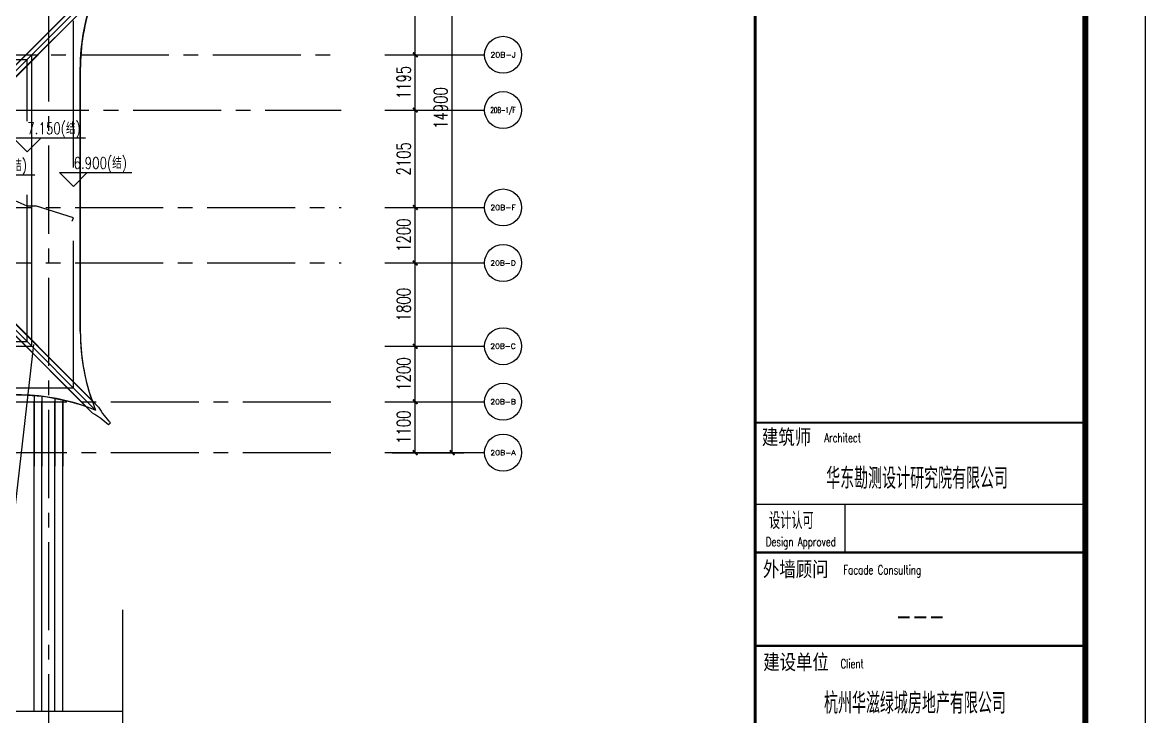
# Model space of a CAD drawing. Extents: x 296441 to 853063, y 459050 to 1117990.
# Drawn here: x 667537 to 691829, y 561324 to 576326 of the extents above; entities that cross this region are included whole.
import ezdxf
from ezdxf.enums import TextEntityAlignment as Align

# ---------------------------------------------------------------- set-up
doc = ezdxf.new("R2010")
doc.units = 0
doc.header["$LTSCALE"] = 1000
for name, pattern in [('14-GRID$0$CENTER2', [28.575, 19.05, -3.175, 3.175, -3.175]), ('E4-FL03$0$HIDDEN', [0.375, 0.25, -0.125]), ('E4-FL03$0$HIDDEN2', [4.7625, 3.175, -1.5875])]:
    doc.linetypes.add(name, pattern=pattern)
for name, color, linetype in [('0-COL-H1', 170, 'Continuous'), ('14-GRID$0$G-GRID', 9, '14-GRID$0$CENTER2'), ('20-PLAN-FL01-P$0$A-ANNO-SYMB-BUBL', 74, 'Continuous'), ('20-PLAN-FL03-P$0$A-HOLE', 211, 'Continuous'), ('A-ROOF', 2, 'Continuous'), ('AXIS', 3, 'Continuous'), ('AXIS_TEXT', 7, 'Continuous'), ('D-PLAN-ROOF$0$A-ROOF', 2, 'Continuous'), ('E4-FL03$0$A-ROOF', 2, 'Continuous'), ('E4-FL03$0$A-SLAB-OTLN', 144, 'E4-FL03$0$HIDDEN'), ('E4-FL03$0$AUDIT_I_171201172723-2', 140, 'Continuous'), ('E4-TEXT-FL03-MI$0$A-ANNO-LEVL', 3, 'Continuous'), ('E4-TEXT-FL03-MI$0$A-ANNO-LEVL-TEXT', 255, 'Continuous'), ('G-GRID-IDEN', 4, 'Continuous'), ('G-GRID-TEXT', 33, 'Continuous'), ('PUB_DIM', 3, 'Continuous'), ('ZT1_通用--图框---PM、LM、DY、JD', 150, 'Continuous')]:
    doc.layers.add(name, color=color, linetype=linetype)
doc.layers.add('E4-FL03$0$A-ANNO-NPLT', color=215, linetype='Continuous', plot=False)
doc.layers.add('E4-FL03$0$AUDIT_I_171201172723-10', color=215, linetype='Continuous', plot=False)
doc.styles.add('_TCH_AXIS', font='COMPLEX', dxfattribs={"bigfont": 'GBCBIG'})
doc.styles.add('_TCH_DIM_T3', font='SIMPLEX', dxfattribs={"width": 0.705882, "bigfont": 'GBCBIG'})
doc.styles.add('E4-TEXT-FL03-MI$0$GOA_01_thin_0.75', font='romans.shx', dxfattribs={"width": 0.75, "bigfont": 'hzdx.shx'})
doc.styles.add('GOA_04_COMPLEX_1.00', font='complex.shx')
doc.styles.add('ZT_图框1', font='ROMANS', dxfattribs={"width": 0.8, "bigfont": 'CHINESE'})
doc.styles.add('ZT_图框2', font='', dxfattribs={"width": 0.8})
doc.styles.get('ZT_图框2').set_extended_font_data('NSimSun')
doc.dimstyles.new('_TCH_ARCH&&100', dxfattribs={"dimtxt": 297.5, "dimasz": 100, "dimexe": 250, "dimexo": 300, "dimgap": 100, "dimtad": 1, "dimdec": 0, "dimzin": 0, "dimdsep": 46, "dimtxsty": '_TCH_DIM_T3', "dimblk": 'ARCHTICK', "dimcen": 0.09, "dimclrt": 7, "dimazin": 2, "dimtfac": 1, "dimtdec": 0, "dimtix": 1, "dimtmove": 2, "dimatfit": 3, "dimfxl": 0, "dimtolj": 1, "dimtzin": 0, "dimarcsym": 0})

# ---------------------------------------------------------------- blocks, each defined once
blk = doc.blocks.new('_AXISO')
at = {"layer": 'G-GRID-IDEN'}
blk.add_circle((0, 0), 0.5, dxfattribs=at)
at = {"layer": 'G-GRID-TEXT', "style": 'GOA_04_COMPLEX_1.00', "width": 1.041667}
blk.add_attdef('A', text='', height=0.56, dxfattribs=at).set_placement((-0.25, -0.28), (0.25, -0.28), align=Align.FIT)
blk = doc.blocks.new('_ArchTick')
at = {"color": 0, "linetype": 'ByBlock', "const_width": 0.4}
blk.add_lwpolyline([(-0.5, -0.5), (0.5, 0.5)], dxfattribs=at)
blk = doc.blocks.new('*D221')
at = {"layer": 'Defpoints', "color": 0, "transparency": 16777216}
for p in [(675233, 581927), (676833, 581927), (675233, 567027)]:
    blk.add_point(p, dxfattribs=at)
at = {"layer": 'PUB_DIM', "color": 0, "lineweight": -2, "transparency": 16777216}
for p, q in [((675533, 581927), (677083, 581927)), ((676833, 567027), (676833, 581927)), ((675533, 567027), (677083, 567027))]:
    blk.add_line(p, q, dxfattribs=at)
at = {"layer": 'PUB_DIM', "color": 0, "lineweight": -2, "transparency": 16777216, "xscale": 100, "yscale": 100, "zscale": 100}
for p, rotation in [((676833, 581927), 90), ((676833, 567027), 270)]:
    blk.add_blockref('_ArchTick', p, dxfattribs=dict(at, rotation=rotation))
at = {"layer": 'PUB_DIM', "color": 7, "transparency": 16777216, "insert": (676584, 574477), "char_height": 297.5, "attachment_point": 5, "rotation": 90, "style": '_TCH_DIM_T3'}
blk.add_mtext('\\A1;14900', dxfattribs=at)
blk = doc.blocks.new('*D224')
at = {"layer": 'Defpoints', "color": 0, "transparency": 16777216}
for p in [(675372, 579827), (676033, 579827), (675372, 575627)]:
    blk.add_point(p, dxfattribs=at)
at = {"layer": 'PUB_DIM', "color": 0, "lineweight": -2, "transparency": 16777216}
for p, q in [((675672, 579827), (676283, 579827)), ((676033, 575627), (676033, 579827)), ((675672, 575627), (676283, 575627))]:
    blk.add_line(p, q, dxfattribs=at)
at = {"layer": 'PUB_DIM', "color": 0, "lineweight": -2, "transparency": 16777216, "xscale": 100, "yscale": 100, "zscale": 100}
for p, rotation in [((676033, 579827), 90), ((676033, 575627), 270)]:
    blk.add_blockref('_ArchTick', p, dxfattribs=dict(at, rotation=rotation))
at = {"layer": 'PUB_DIM', "color": 7, "transparency": 16777216, "insert": (675784, 577727), "char_height": 297.5, "attachment_point": 5, "rotation": 90, "style": '_TCH_DIM_T3'}
blk.add_mtext('\\A1;4200', dxfattribs=at)
blk = doc.blocks.new('*D225')
at = {"layer": 'Defpoints', "color": 0, "transparency": 16777216}
for p in [(675372, 575627), (676033, 575627), (675372, 574432)]:
    blk.add_point(p, dxfattribs=at)
at = {"layer": 'PUB_DIM', "color": 0, "lineweight": -2, "transparency": 16777216}
for p, q in [((675672, 575627), (676283, 575627)), ((676033, 574432), (676033, 575627)), ((675672, 574432), (676283, 574432))]:
    blk.add_line(p, q, dxfattribs=at)
at = {"layer": 'PUB_DIM', "color": 0, "lineweight": -2, "transparency": 16777216, "xscale": 100, "yscale": 100, "zscale": 100}
for p, rotation in [((676033, 575627), 90), ((676033, 574432), 270)]:
    blk.add_blockref('_ArchTick', p, dxfattribs=dict(at, rotation=rotation))
at = {"layer": 'PUB_DIM', "color": 7, "transparency": 16777216, "insert": (675784, 575029), "char_height": 297.5, "attachment_point": 5, "rotation": 90, "style": '_TCH_DIM_T3'}
blk.add_mtext('\\A1;1195', dxfattribs=at)
blk = doc.blocks.new('*D226')
at = {"layer": 'Defpoints', "color": 0, "transparency": 16777216}
for p in [(675372, 574432), (676033, 574432), (675372, 572327)]:
    blk.add_point(p, dxfattribs=at)
at = {"layer": 'PUB_DIM', "color": 0, "lineweight": -2, "transparency": 16777216}
for p, q in [((675672, 574432), (676283, 574432)), ((676033, 572327), (676033, 574432)), ((675672, 572327), (676283, 572327))]:
    blk.add_line(p, q, dxfattribs=at)
at = {"layer": 'PUB_DIM', "color": 0, "lineweight": -2, "transparency": 16777216, "xscale": 100, "yscale": 100, "zscale": 100}
for p, rotation in [((676033, 574432), 90), ((676033, 572327), 270)]:
    blk.add_blockref('_ArchTick', p, dxfattribs=dict(at, rotation=rotation))
at = {"layer": 'PUB_DIM', "color": 7, "transparency": 16777216, "insert": (675784, 573379), "char_height": 297.5, "attachment_point": 5, "rotation": 90, "style": '_TCH_DIM_T3'}
blk.add_mtext('\\A1;2105', dxfattribs=at)
blk = doc.blocks.new('*D227')
at = {"layer": 'Defpoints', "color": 0, "transparency": 16777216}
for p in [(675372, 572327), (676033, 572327), (675372, 571127)]:
    blk.add_point(p, dxfattribs=at)
at = {"layer": 'PUB_DIM', "color": 0, "lineweight": -2, "transparency": 16777216}
for p, q in [((675672, 572327), (676283, 572327)), ((676033, 571127), (676033, 572327)), ((675672, 571127), (676283, 571127))]:
    blk.add_line(p, q, dxfattribs=at)
at = {"layer": 'PUB_DIM', "color": 0, "lineweight": -2, "transparency": 16777216, "xscale": 100, "yscale": 100, "zscale": 100}
for p, rotation in [((676033, 572327), 90), ((676033, 571127), 270)]:
    blk.add_blockref('_ArchTick', p, dxfattribs=dict(at, rotation=rotation))
at = {"layer": 'PUB_DIM', "color": 7, "transparency": 16777216, "insert": (675784, 571727), "char_height": 297.5, "attachment_point": 5, "rotation": 90, "style": '_TCH_DIM_T3'}
blk.add_mtext('\\A1;1200', dxfattribs=at)
blk = doc.blocks.new('*D228')
at = {"layer": 'Defpoints', "color": 0, "transparency": 16777216}
for p in [(675372, 571127), (676033, 571127), (675372, 569327)]:
    blk.add_point(p, dxfattribs=at)
at = {"layer": 'PUB_DIM', "color": 0, "lineweight": -2, "transparency": 16777216}
for p, q in [((675672, 571127), (676283, 571127)), ((676033, 569327), (676033, 571127)), ((675672, 569327), (676283, 569327))]:
    blk.add_line(p, q, dxfattribs=at)
at = {"layer": 'PUB_DIM', "color": 0, "lineweight": -2, "transparency": 16777216, "xscale": 100, "yscale": 100, "zscale": 100}
for p, rotation in [((676033, 571127), 90), ((676033, 569327), 270)]:
    blk.add_blockref('_ArchTick', p, dxfattribs=dict(at, rotation=rotation))
at = {"layer": 'PUB_DIM', "color": 7, "transparency": 16777216, "insert": (675784, 570227), "char_height": 297.5, "attachment_point": 5, "rotation": 90, "style": '_TCH_DIM_T3'}
blk.add_mtext('\\A1;1800', dxfattribs=at)
blk = doc.blocks.new('*D229')
at = {"layer": 'Defpoints', "color": 0, "transparency": 16777216}
for p in [(675372, 569327), (676033, 569327), (675372, 568127)]:
    blk.add_point(p, dxfattribs=at)
at = {"layer": 'PUB_DIM', "color": 0, "lineweight": -2, "transparency": 16777216}
for p, q in [((675672, 569327), (676283, 569327)), ((676033, 568127), (676033, 569327)), ((675672, 568127), (676283, 568127))]:
    blk.add_line(p, q, dxfattribs=at)
at = {"layer": 'PUB_DIM', "color": 0, "lineweight": -2, "transparency": 16777216, "xscale": 100, "yscale": 100, "zscale": 100}
for p, rotation in [((676033, 569327), 90), ((676033, 568127), 270)]:
    blk.add_blockref('_ArchTick', p, dxfattribs=dict(at, rotation=rotation))
at = {"layer": 'PUB_DIM', "color": 7, "transparency": 16777216, "insert": (675784, 568727), "char_height": 297.5, "attachment_point": 5, "rotation": 90, "style": '_TCH_DIM_T3'}
blk.add_mtext('\\A1;1200', dxfattribs=at)
blk = doc.blocks.new('*D230')
at = {"layer": 'Defpoints', "color": 0, "transparency": 16777216}
for p in [(675372, 568127), (676033, 568127), (675372, 567027)]:
    blk.add_point(p, dxfattribs=at)
at = {"layer": 'PUB_DIM', "color": 0, "lineweight": -2, "transparency": 16777216}
for p, q in [((675672, 568127), (676283, 568127)), ((676033, 567027), (676033, 568127)), ((675672, 567027), (676283, 567027))]:
    blk.add_line(p, q, dxfattribs=at)
at = {"layer": 'PUB_DIM', "color": 0, "lineweight": -2, "transparency": 16777216, "xscale": 100, "yscale": 100, "zscale": 100}
for p, rotation in [((676033, 568127), 90), ((676033, 567027), 270)]:
    blk.add_blockref('_ArchTick', p, dxfattribs=dict(at, rotation=rotation))
at = {"layer": 'PUB_DIM', "color": 7, "transparency": 16777216, "insert": (675784, 567577), "char_height": 297.5, "attachment_point": 5, "rotation": 90, "style": '_TCH_DIM_T3'}
blk.add_mtext('\\A1;1100', dxfattribs=at)
blk = doc.blocks.new('E4-FL03$0$sxdh')
at = {"layer": 'E4-FL03$0$A-ROOF'}
for p, q in [((-1509, 1551), (-1551, 1509)), ((690, -563), (-1166, 1294)), ((510, -637), (-1294, 1166)), ((-1153, 1026), (-1294, 1166))]:
    blk.add_line(p, q, dxfattribs=at)
for points in [[(470, 900, -0.096161), (-1230, 1230)], [(-900, -470), (-900, -470, 0.096161), (-1230, 1230)]]:
    blk.add_lwpolyline(points, format="xyb", dxfattribs=at)
for centre, start, end in [((-3185, 12), 31.4017, 42.4994), ((-12, 3185), 227.5006, 238.5983)]:
    blk.add_arc(centre, 2216, start, end, dxfattribs=at)
at = {"layer": 'E4-FL03$0$A-SLAB-OTLN', "linetype": 'E4-FL03$0$HIDDEN2'}
blk.add_line((480, -480), (-1230, 1230), dxfattribs=at)
blk = doc.blocks.new('ERTGVVV')
at = {"layer": 'E4-FL03$0$A-ANNO-NPLT'}
blk.add_lwpolyline([(1774051, 680697), (1774026, 680773), (1774826, 681023), (1775026, 681023), (1776006, 681453), (1776006, 681523)], dxfattribs=at)
at = {"layer": 'E4-FL03$0$A-ROOF'}
for p, q in [((1774538, 684809), (1776093, 683254)), ((1774471, 684621), (1775966, 683126)), ((1773876, 678314), (1773876, 683974)), ((1774471, 677667), (1775966, 679161)), ((1774538, 677478), (1776093, 679034))]:
    blk.add_line(p, q, dxfattribs=at)
for points in [[(1775316, 685344), (1775246, 685344, -0.084077), (1773750, 685597), (1776093, 683254), (1777286, 683254), (1777286, 683374), (1775316, 685344)], [(1773622, 676818), (1775966, 679161), (1775966, 683126), (1773622, 685470, -0.084077), (1773876, 683974), (1773876, 678314, -0.084079), (1773622, 676818, -5.904737)], [(1780426, 678464), (1780426, 679034), (1776093, 679034), (1773750, 676690, -0.084077), (1775246, 676944), (1780426, 676944)]]:
    blk.add_lwpolyline(points, format="xyb", dxfattribs=at)
at = {"layer": 'E4-FL03$0$A-SLAB-OTLN', "linetype": 'E4-FL03$0$HIDDEN2'}
for p, q in [((1774026, 677094), (1774026, 685194)), ((1776006, 683214), (1774776, 684444)), ((1775026, 678094), (1775026, 684194)), ((1776466, 684194), (1775026, 684194)), ((1776006, 679074), (1774926, 677994)), ((1780426, 678094), (1775026, 678094)), ((1780426, 677094), (1774026, 677094))]:
    blk.add_line(p, q, dxfattribs=at)
at = {"layer": 'E4-FL03$0$AUDIT_I_171201172723-10'}
for p, q in [((1774926, 677994), (1774926, 684294)), ((1776366, 684294), (1774926, 684294)), ((1780426, 677994), (1774926, 677994))]:
    blk.add_line(p, q, dxfattribs=at)
at = {"layer": 'E4-FL03$0$A-ROOF'}
blk.add_blockref('E4-FL03$0$sxdh', (1774776, 684444), dxfattribs=at)
at = {"layer": 'E4-FL03$0$A-ROOF', "extrusion": (0, 0, -1), "zscale": -1, "rotation": 180}
blk.add_blockref('E4-FL03$0$sxdh', (-1774776, 677844), dxfattribs=at)
blk = doc.blocks.new('TTTTT')
at = {"layer": 'D-PLAN-ROOF$0$A-ROOF', "color": 8}
for p, q in [((1620514, 571012), (1620514, 577712)), ((1620684, 571012), (1620684, 577712)), ((1620964, 571012), (1620964, 577712)), ((1621134, 571012), (1621134, 577712)), ((1550573, 571012), (1622435, 571012))]:
    blk.add_line(p, q, dxfattribs=at)
blk = doc.blocks.new('GWE2')
at = {"layer": 'E4-TEXT-FL03-MI$0$A-ANNO-LEVL'}
for points in [[(915537, -625552), (915237, -625852), (914937, -625552), (916503, -625552)], [(914437, -626350), (914137, -626650), (913837, -626350), (915403, -626350)], [(916537, -626300), (916237, -626600), (915937, -626300), (917503, -626300)]]:
    blk.add_lwpolyline(points, dxfattribs=at)
at = {"layer": 'E4-TEXT-FL03-MI$0$A-ANNO-LEVL-TEXT', "style": 'E4-TEXT-FL03-MI$0$GOA_01_thin_0.75', "width": 0.75}
for s, p in [('7.150(结)', (915241, -625471)), ('7.900(结)', (914079, -626270)), ('6.900(结)', (916241, -626220))]:
    blk.add_text(s, height=250, dxfattribs=at).set_placement(p)
blk = doc.blocks.new('ZT_A1标准图框')
for p, q in [((776.24, -365.96), (831.18, -365.96)), ((790.94, -365.96), (790.94, -374))]:
    blk.add_line(p, q)
blk.add_lwpolyline([(0, -594), (841, -594), (841, 0), (0, 0)], close=True)
at = {"const_width": 1}
blk.add_lwpolyline([(25, -584), (831, -584), (831, -10), (25, -10)], close=True, dxfattribs=at)
for points, const_width in [([(776.05, -10), (776.05, -584)], 0.5), ([(776.05, -352.41), (831, -352.41)], 0.35), ([(776.24, -374), (831.18, -374)], 0.35), ([(776.05, -389.53), (831, -389.53)], 0.35)]:
    blk.add_lwpolyline(points, dxfattribs=dict(const_width=const_width))
for s, height, style, width, p in [('建筑师', 2.5, 'ZT_图框2', 0.8, (781.26, -356.06)), ('Architect', 1.5, 'ZT_图框1', 0.7, (790.6, -355.68)), ('设计认可', 2.8, 'ZT_图框1', 0.7, (782.07, -370.12)), ('Design Approved', 1.5, 'ZT_图框1', 0.7, (783.65, -372.97)), ('外墙顾问', 2.5, 'ZT_图框2', 0.8, (782.8, -378.02)), ('Facade Consulting', 1.5, 'ZT_图框1', 0.7, (797.19, -377.64)), ('建设单位', 2.5, 'ZT_图框2', 0.8, (782.85, -393.47)), ('Client', 1.5, 'ZT_图框1', 0.7, (792.19, -393.25))]:
    blk.add_text(s, height=height, dxfattribs=dict(style=style, width=width)).set_placement(p, align=Align.CENTER)
at = {"color": 190, "style": 'ZT_图框1', "width": 0.7}
for s, p in [('华东勘测设计研究院有限公司', (802.99, -361.48)), ('杭州华滋绿城房地产有限公司 ', (803.47, -398.88))]:
    blk.add_text(s, height=3.5, dxfattribs=at).set_placement(p, align=Align.MIDDLE)
at = {"style": 'ZT_图框1', "width": 0.7}
blk.add_text('---', height=3.5, dxfattribs=at).set_placement((803.53, -384.51), align=Align.MIDDLE)
at = {"color": 70, "ltscale": 0.3, "style": 'ZT_图框1', "flags": 8}
for tag, width, p in [('子项名称', 0.65, (803.53, -431.64)), ('图名', 0.8, (803.53, -450.79))]:
    blk.add_attdef(tag, text='', height=3.5, dxfattribs=dict(at, width=width)).set_placement(p, align=Align.MIDDLE)
at = {"color": 70, "style": 'ZT_图框1', "width": 0.7, "flags": 8}
for tag, p in [('比例', (823.26, -510.32)), ('版本', (823.22, -517.8)), ('图号', (809.52, -525.31))]:
    blk.add_attdef(tag, text='', height=2.8, dxfattribs=at).set_placement(p, align=Align.MIDDLE)

msp = doc.modelspace()

# ---------------------------------------------------------------- linework, layer by layer
at = {"layer": '14-GRID$0$G-GRID', "color": 8, "ltscale": 0.1}
for p, q in [((668098.5, 590811), (668098.5, 558052.5)), ((620218.5, 575627.2), (674432.5, 575627.2)), ((658498.5, 574431.7), (674432.5, 574431.7)), ((620098.5, 572327.2), (674432.5, 572327.2)), ((620098.5, 571127.2), (674432.5, 571127.2)), ((595151, 568127.2), (674432.5, 568127.2)), ((595151, 567027.2), (674432.5, 567027.2))]:
    msp.add_line(p, q, dxfattribs=at)
at = {"layer": '20-PLAN-FL01-P$0$A-ANNO-SYMB-BUBL', "extrusion": (2.39665e-05, -8.85548e-15, 1)}
msp.add_line((669709.3, 561114, 0), (669709.3, 563627.5, 0), dxfattribs=at)
at = {"layer": '20-PLAN-FL03-P$0$A-HOLE'}
msp.add_line((667010.3, 562672.3), (667785.4, 569362.4), dxfattribs=at)
at = {"layer": 'AXIS'}
for p, q in [((675371.6, 575627.2), (677532.5, 575627.2)), ((675371.6, 574431.7), (677532.5, 574431.7)), ((675371.6, 572327.2), (677532.5, 572327.2)), ((675371.6, 571127.2), (677532.5, 571127.2)), ((675371.6, 569327.2), (677532.5, 569327.2)), ((675371.6, 568127.2), (677532.5, 568127.2)), ((675371.6, 567027.2), (677532.5, 567027.2))]:
    msp.add_line(p, q, dxfattribs=at)
at = {"layer": 'E4-FL03$0$AUDIT_I_171201172723-2'}
for p, q in [((667788.5, 568245), (667788.5, 566737.2)), ((667958.5, 568245), (667958.5, 566737.2)), ((668238.5, 568202.6), (668238.5, 566737.2)), ((668408.5, 568168.1), (668408.5, 566737.2))]:
    msp.add_line(p, q, dxfattribs=at)

# ---------------------------------------------------------------- block references
at = {"layer": '0-COL-H1', "color": 130, "xscale": -1}
msp.add_blockref('ERTGVVV', (2442664.3, -108666.4), dxfattribs=at)
at = {"layer": 'A-ROOF'}
msp.add_blockref('TTTTT', (-952725.6, -9574.8), dxfattribs=at)
at = {"layer": 'AXIS'}
ref = msp.add_blockref('_AXISO', (677932.5, 575627.2), dxfattribs=dict(at, xscale=800, yscale=800, zscale=800))
ref.add_attrib('A', '20B-J', dxfattribs={"layer": 'AXIS_TEXT', "height": 116.2, "style": '_TCH_AXIS'}).set_placement((677658.6, 575569.1), (678206.4, 575569.1), align=Align.FIT)
ref = msp.add_blockref('_AXISO', (677932.5, 574431.7), dxfattribs=dict(at, xscale=800, yscale=800, zscale=800))
ref.add_attrib('A', '20B-1/F', dxfattribs={"layer": 'AXIS_TEXT', "height": 123.94, "style": '_TCH_AXIS', "width": 0.65625}).set_placement((677659.5, 574369.8), (678205.6, 574369.8), align=Align.FIT)
ref = msp.add_blockref('_AXISO', (677932.5, 572327.2), dxfattribs=dict(at, xscale=800, yscale=800, zscale=800))
ref.add_attrib('A', '20B-F', dxfattribs={"layer": 'AXIS_TEXT', "height": 110.84, "style": '_TCH_AXIS'}).set_placement((677658.1, 572271.8), (678207, 572271.8), align=Align.FIT)
ref = msp.add_blockref('_AXISO', (677932.5, 571127.2), dxfattribs=dict(at, xscale=800, yscale=800, zscale=800))
ref.add_attrib('A', '20B-D', dxfattribs={"layer": 'AXIS_TEXT', "height": 109.83, "style": '_TCH_AXIS'}).set_placement((677658, 571072.3), (678207.1, 571072.3), align=Align.FIT)
ref = msp.add_blockref('_AXISO', (677932.5, 569327.2), dxfattribs=dict(at, xscale=800, yscale=800, zscale=800))
ref.add_attrib('A', '20B-C', dxfattribs={"layer": 'AXIS_TEXT', "height": 111.87, "style": '_TCH_AXIS'}).set_placement((677658.2, 569271.3), (678206.9, 569271.3), align=Align.FIT)
ref = msp.add_blockref('_AXISO', (677932.5, 568127.2), dxfattribs=dict(at, xscale=800, yscale=800, zscale=800))
ref.add_attrib('A', '20B-B', dxfattribs={"layer": 'AXIS_TEXT', "height": 109.83, "style": '_TCH_AXIS'}).set_placement((677658, 568072.3), (678207.1, 568072.3), align=Align.FIT)
ref = msp.add_blockref('_AXISO', (677932.5, 567027.2), dxfattribs=dict(at, xscale=800, yscale=800, zscale=800))
ref.add_attrib('A', '20B-A', dxfattribs={"layer": 'AXIS_TEXT', "height": 108.83, "style": '_TCH_AXIS'}).set_placement((677657.9, 566972.8), (678207.2, 566972.8), align=Align.FIT)
at = {"layer": 'PUB_DIM'}
msp.add_blockref('GWE2', (-247598.8, 1199382.6), dxfattribs=at)
at = {"layer": 'ZT1_通用--图框---PM、LM、DY、JD', "ltscale": 10, "xscale": 130, "yscale": 130, "zscale": 130}
msp.add_blockref('ZT_A1标准图框', (582499.1, 613490), dxfattribs=at)

# ---------------------------------------------------------------- dimensions: what is measured, and where the dimension line sits
at = {"layer": 'PUB_DIM'}
for p1, p2, distance, picture, middle in [((675232.5, 567027.2), (675232.5, 581927.2), -1600, '*D221', (676583.8, 574477.2)), ((675371.6, 575627.2), (675371.6, 579827.2), -661, '*D224', (675783.8, 577727.2)), ((675371.5718, 574431.7466), (675371.5718, 575627.2305), -660.968, '*D225', (675783.7898, 575029.4886)), ((675371.5718, 572327.2333), (675371.5718, 574431.7466), -660.968, '*D226', (675783.7898, 573379.49)), ((675371.6, 571127.2), (675371.6, 572327.2), -661, '*D227', (675783.8, 571727.2)), ((675371.6, 569327.2), (675371.6, 571127.2), -661, '*D228', (675783.8, 570227.2)), ((675371.6, 568127.2), (675371.6, 569327.2), -661, '*D229', (675783.8, 568727.2)), ((675371.6, 567027.2), (675371.6, 568127.2), -661, '*D230', (675783.8, 567577.2))]:
    dim = msp.add_aligned_dim(p1=p1, p2=p2, distance=distance, dimstyle='_TCH_ARCH&&100', dxfattribs=at)
    dim.commit()
    dim.dimension.update_dxf_attribs({"geometry": picture, "text_midpoint": middle})

doc.saveas('drawing.dxf')
